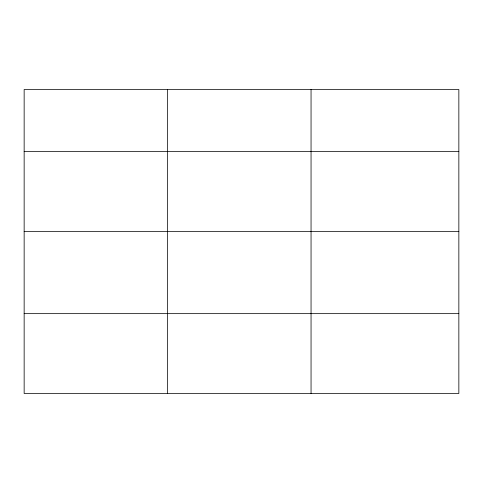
<?xml version="1.0" encoding="UTF-8"?>
<svg xmlns="http://www.w3.org/2000/svg" width="483" height="483" viewBox="0 0 483 483"><rect width="100%" height="100%" fill="white"/><g stroke="black" fill="none" stroke-linecap="round" stroke-linejoin="round"><path stroke-width="0.72" d="M458.85 231.399L458.85 89.524L24.15 89.524L24.15 393.476L458.85 393.476L458.85 231.399L24.15 231.399M24.15 151.565L458.85 151.565M24.15 313.648L458.85 313.648M311.052 89.524L311.052 393.476M167.601 89.524L167.601 393.476"/></g></svg>
